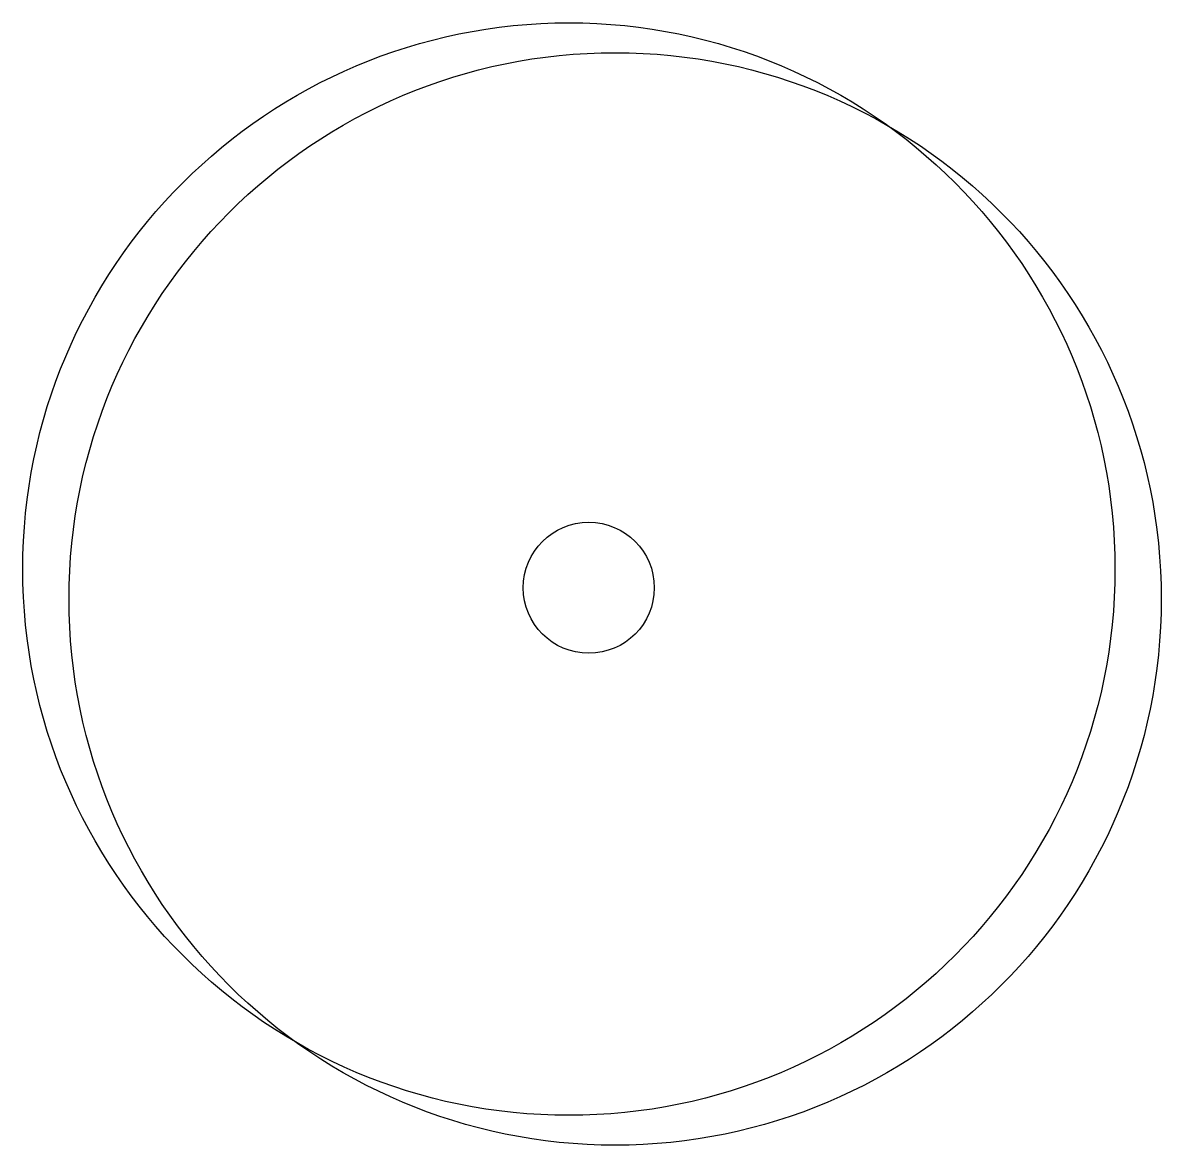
# Model space of a CAD drawing. Extents: x -0.99 to 1, y -0.97 to 0.98.
import ezdxf

# ---------------------------------------------------------------- set-up
doc = ezdxf.new("R2010")
doc.units = 0
doc.header["$LTSCALE"] = 0.01
doc.header["$MEASUREMENT"] = 0
doc.layers.get('0').update_dxf_attribs({"lineweight": 20})

msp = doc.modelspace()

# ---------------------------------------------------------------- linework, layer by layer
at = {"color": 0, "linetype": 'ByBlock', "lineweight": -2}
for centre, radius in [((-0.0347, 0.0325), 0.951), ((0.0458, -0.0195), 0.951), ((0, 0), 0.1141)]:
    msp.add_circle(centre, radius, dxfattribs=at)

doc.saveas('drawing.dxf')
